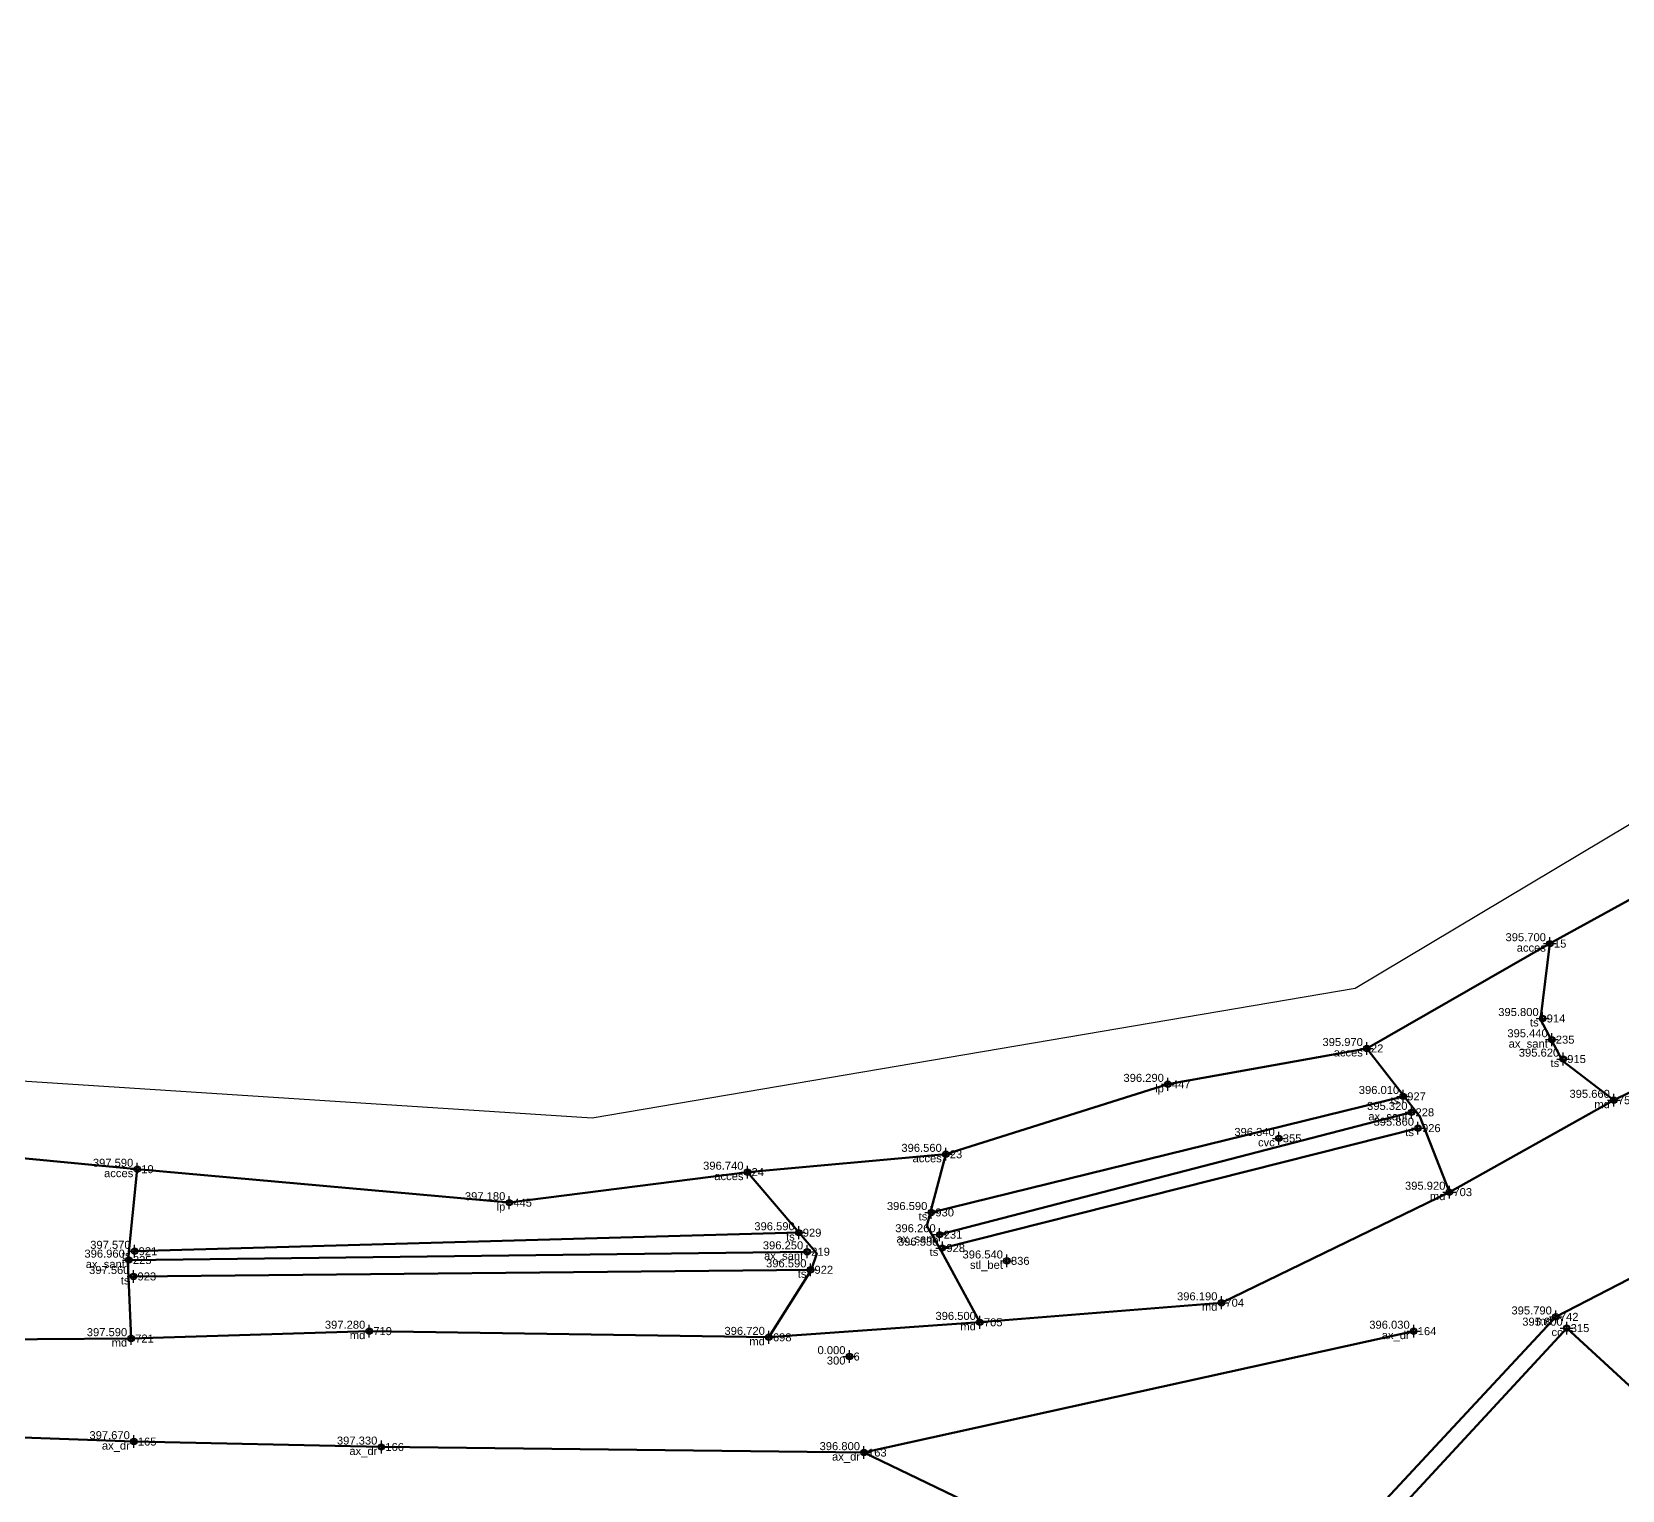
# Model space of a CAD drawing. Extents: x 396921 to 401273, y 555385 to 556691.
# Drawn here: x 397514.73 to 397564.4, y 556588.23 to 556633.78 of the extents above; entities that cross this region are included whole.
import ezdxf
from ezdxf.enums import TextEntityAlignment as Align

# ---------------------------------------------------------------- set-up
doc = ezdxf.new("R2010")
doc.units = 0
doc.header["$PDMODE"] = 34
doc.header["$PDSIZE"] = 0.2
for name, color, linetype in [('Boundary', 30, 'Continuous'), ('TOPO_CERC', 1, 'Continuous'), ('TOPO_CODE', 7, 'Continuous'), ('TOPO_ELEVATION', 7, 'Continuous'), ('TOPO_POINT_ID', 7, 'Continuous'), ('TOPO_POINTS', 7, 'Continuous'), ('TOPO_SYMBOL', 1, 'Continuous')]:
    doc.layers.add(name, color=color, linetype=linetype)
doc.layers.add('RO-LINES-LIN', color=7, linetype='Continuous', lineweight=25)
doc.styles.get("Standard").update_dxf_attribs({"font": 'arial.ttf'})

# ---------------------------------------------------------------- blocks, each defined once
blk = doc.blocks.new('PUNCTOPO')
at = {"layer": 'TOPO_CERC'}
blk.add_circle((0, 0), 0.25, dxfattribs=at)
at = {"layer": 'TOPO_SYMBOL'}
blk.add_point((0, 0), dxfattribs=at)

msp = doc.modelspace()

# ---------------------------------------------------------------- linework, layer by layer
at = {"layer": 'Boundary'}
msp.add_lwpolyline([(397504.516, 556582.723), (397524.352, 556584.443), (397543.347, 556580.386), (397571.881, 556560.421), (397591.567, 556546.352), (397599.856, 556558.522), (397576.112, 556575.872), (397590.128, 556598.614), (397612.674, 556621.602), (397606.026, 556622.465), (397593.42, 556612.625), (397577.879, 556616.941), (397556.056, 556603.905), (397532.226, 556599.849), (397494.971, 556602.262)], dxfattribs=at)
at = {"layer": 'RO-LINES-LIN', "lineweight": 50}
for points in [[(397588.846, 556557.61, 396.73), (397567.305, 556572.948, 396.41), (397562.569, 556576.204, 396.46), (397553.427, 556583.283, 396.613), (397540.719, 556589.405, 396.8), (397525.644, 556589.579, 397.33), (397517.914, 556589.748, 397.67), (397497.895, 556590.471, 399.128), (397483.621, 556593.515, 400.19), (397452.292, 556602.291, 401.68), (397422.389, 556612.098, 403.37), (397362.233, 556633.672, 407.49)], [(397370.694, 556633.784, 406.91), (397382.169, 556629.548, 406.08), (397392.709, 556625.674, 405.36), (397396.929, 556624.076, 405.09), (397406.434, 556620.904, 404.48), (397412.536, 556618.889, 404.06), (397423.568, 556614.964, 403.33), (397428.459, 556613.167, 403.06), (397453.33, 556605.449, 401.62), (397472.865, 556598.657, 400.71), (397484.788, 556595.513, 400.16), (397489.993, 556594.317, 400), (397493.021, 556593.776, 399.88), (397511.966, 556592.922, 397.84), (397517.831, 556592.966, 397.59), (397525.267, 556593.198, 397.28), (397537.748, 556593.006, 396.72), (397544.338, 556593.474, 396.5), (397551.883, 556594.085, 396.19), (397559.003, 556597.54, 395.92), (397564.14, 556600.411, 395.66), (397582.964, 556609.622, 394.86)], [(397567.468, 556608.234, 395.55), (397562.143, 556605.302, 395.7)], [(397564.14, 556600.411, 395.66), (397562.54, 556601.642, 395.674), (397561.846, 556602.929, 395.684), (397562.143, 556605.302, 395.7), (397556.426, 556602.028, 395.97), (397558.079, 556599.901, 395.944), (397559.003, 556597.54, 395.92)], [(397556.426, 556602.028, 395.97), (397550.21, 556600.909, 396.29), (397543.274, 556598.723, 396.56)], [(397542.822, 556596.906, 396.59), (397557.56, 556600.531, 396.01)], [(397557.819, 556600.033, 395.32), (397543.082, 556596.212, 396.26)], [(397543.166, 556595.793, 396.53), (397558.022, 556599.54, 395.86)], [(397573.648, 556599.487, 395.45), (397562.328, 556593.644, 395.79), (397555.502, 556586.304, 396.22), (397560.114, 556581.922, 396.27), (397561.508, 556581.139, 396.27), (397566.647, 556589.258, 395.906), (397571.523, 556596.957, 395.56), (397573.648, 556599.487, 395.45)], [(397511.966, 556592.922, 397.84), (397512.399, 556596.028, 397.835), (397512.574, 556598.78, 397.83), (397518.021, 556598.257, 397.59), (397517.729, 556595.364, 397.59), (397517.831, 556592.966, 397.59)], [(397544.338, 556593.474, 396.5), (397543.13, 556595.707, 396.526), (397542.679, 556596.482, 396.536), (397543.274, 556598.723, 396.56), (397537.081, 556598.165, 396.74), (397539.25, 556595.625, 396.73), (397539.067, 556595.102, 396.728), (397537.748, 556593.006, 396.72)], [(397537.081, 556598.165, 396.74), (397529.641, 556597.212, 397.18), (397518.021, 556598.257, 397.59)], [(397517.938, 556595.694, 397.57), (397538.681, 556596.274, 396.59)], [(397538.946, 556595.678, 396.25), (397517.758, 556595.419, 396.96)], [(397517.903, 556594.907, 397.56), (397539.047, 556595.115, 396.59)], [(397556.278, 556586.372, 396.26), (397560.028, 556582.622, 396.125), (397566.576, 556589.703, 395.88), (397562.666, 556593.293, 395.8), (397556.278, 556586.372, 396.26)], [(397557.888, 556593.198, 396.03), (397540.719, 556589.405, 396.8)]]:
    msp.add_polyline3d(points, dxfattribs=at)

# ---------------------------------------------------------------- block references
at = {"layer": 'TOPO_POINTS'}
ref = msp.add_blockref('PUNCTOPO', (397562.143, 556605.302, 395.7), dxfattribs=dict(at, xscale=0.25, yscale=0.25, zscale=0.25))
ref.add_attrib('POINT', '15', dxfattribs={"layer": 'TOPO_POINT_ID', "height": 0.25}).set_placement((397562.268, 556605.302, 395.7), align=Align.MIDDLE_LEFT)
ref.add_attrib('ELEVATION', '395.700', dxfattribs={"layer": 'TOPO_ELEVATION', "height": 0.25}).set_placement((397562.018, 556605.302, 395.7), align=Align.BOTTOM_RIGHT)
ref.add_attrib('CODE', 'acces', dxfattribs={"layer": 'TOPO_CODE', "height": 0.25}).set_placement((397562.018, 556605.302, 395.7), align=Align.TOP_RIGHT)
ref = msp.add_blockref('PUNCTOPO', (397561.916, 556602.965, 395.8), dxfattribs=dict(at, xscale=0.25, yscale=0.25, zscale=0.25))
ref.add_attrib('POINT', '914', dxfattribs={"layer": 'TOPO_POINT_ID', "height": 0.25}).set_placement((397562.041, 556602.965, 395.8), align=Align.MIDDLE_LEFT)
ref.add_attrib('ELEVATION', '395.800', dxfattribs={"layer": 'TOPO_ELEVATION', "height": 0.25}).set_placement((397561.791, 556602.965, 395.8), align=Align.BOTTOM_RIGHT)
ref.add_attrib('CODE', 'ts', dxfattribs={"layer": 'TOPO_CODE', "height": 0.25}).set_placement((397561.791, 556602.965, 395.8), align=Align.TOP_RIGHT)
ref = msp.add_blockref('PUNCTOPO', (397556.426, 556602.028, 395.97), dxfattribs=dict(at, xscale=0.25, yscale=0.25, zscale=0.25))
ref.add_attrib('POINT', '22', dxfattribs={"layer": 'TOPO_POINT_ID', "height": 0.25}).set_placement((397556.551, 556602.028, 395.97), align=Align.MIDDLE_LEFT)
ref.add_attrib('ELEVATION', '395.970', dxfattribs={"layer": 'TOPO_ELEVATION', "height": 0.25}).set_placement((397556.301, 556602.028, 395.97), align=Align.BOTTOM_RIGHT)
ref.add_attrib('CODE', 'acces', dxfattribs={"layer": 'TOPO_CODE', "height": 0.25}).set_placement((397556.301, 556602.028, 395.97), align=Align.TOP_RIGHT)
ref = msp.add_blockref('PUNCTOPO', (397562.201, 556602.303, 395.44), dxfattribs=dict(at, xscale=0.25, yscale=0.25, zscale=0.25))
ref.add_attrib('POINT', '235', dxfattribs={"layer": 'TOPO_POINT_ID', "height": 0.25}).set_placement((397562.326, 556602.303, 395.44), align=Align.MIDDLE_LEFT)
ref.add_attrib('ELEVATION', '395.440', dxfattribs={"layer": 'TOPO_ELEVATION', "height": 0.25}).set_placement((397562.076, 556602.303, 395.44), align=Align.BOTTOM_RIGHT)
ref.add_attrib('CODE', 'ax_sant', dxfattribs={"layer": 'TOPO_CODE', "height": 0.25}).set_placement((397562.076, 556602.303, 395.44), align=Align.TOP_RIGHT)
ref = msp.add_blockref('PUNCTOPO', (397562.558, 556601.697, 395.62), dxfattribs=dict(at, xscale=0.25, yscale=0.25, zscale=0.25))
ref.add_attrib('POINT', '915', dxfattribs={"layer": 'TOPO_POINT_ID', "height": 0.25}).set_placement((397562.683, 556601.697, 395.62), align=Align.MIDDLE_LEFT)
ref.add_attrib('ELEVATION', '395.620', dxfattribs={"layer": 'TOPO_ELEVATION', "height": 0.25}).set_placement((397562.433, 556601.697, 395.62), align=Align.BOTTOM_RIGHT)
ref.add_attrib('CODE', 'ts', dxfattribs={"layer": 'TOPO_CODE', "height": 0.25}).set_placement((397562.433, 556601.697, 395.62), align=Align.TOP_RIGHT)
ref = msp.add_blockref('PUNCTOPO', (397550.21, 556600.909, 396.29), dxfattribs=dict(at, xscale=0.25, yscale=0.25, zscale=0.25))
ref.add_attrib('POINT', '447', dxfattribs={"layer": 'TOPO_POINT_ID', "height": 0.25}).set_placement((397550.335, 556600.909, 396.29), align=Align.MIDDLE_LEFT)
ref.add_attrib('ELEVATION', '396.290', dxfattribs={"layer": 'TOPO_ELEVATION', "height": 0.25}).set_placement((397550.085, 556600.909, 396.29), align=Align.BOTTOM_RIGHT)
ref.add_attrib('CODE', 'lp', dxfattribs={"layer": 'TOPO_CODE', "height": 0.25}).set_placement((397550.085, 556600.909, 396.29), align=Align.TOP_RIGHT)
ref = msp.add_blockref('PUNCTOPO', (397557.56, 556600.531, 396.01), dxfattribs=dict(at, xscale=0.25, yscale=0.25, zscale=0.25))
ref.add_attrib('POINT', '927', dxfattribs={"layer": 'TOPO_POINT_ID', "height": 0.25}).set_placement((397557.685, 556600.531, 396.01), align=Align.MIDDLE_LEFT)
ref.add_attrib('ELEVATION', '396.010', dxfattribs={"layer": 'TOPO_ELEVATION', "height": 0.25}).set_placement((397557.435, 556600.531, 396.01), align=Align.BOTTOM_RIGHT)
ref.add_attrib('CODE', 'ts', dxfattribs={"layer": 'TOPO_CODE', "height": 0.25}).set_placement((397557.435, 556600.531, 396.01), align=Align.TOP_RIGHT)
ref = msp.add_blockref('PUNCTOPO', (397564.14, 556600.411, 395.66), dxfattribs=dict(at, xscale=0.25, yscale=0.25, zscale=0.25))
ref.add_attrib('POINT', '750', dxfattribs={"layer": 'TOPO_POINT_ID', "height": 0.25}).set_placement((397564.265, 556600.411, 395.66), align=Align.MIDDLE_LEFT)
ref.add_attrib('ELEVATION', '395.660', dxfattribs={"layer": 'TOPO_ELEVATION', "height": 0.25}).set_placement((397564.015, 556600.411, 395.66), align=Align.BOTTOM_RIGHT)
ref.add_attrib('CODE', 'md', dxfattribs={"layer": 'TOPO_CODE', "height": 0.25}).set_placement((397564.015, 556600.411, 395.66), align=Align.TOP_RIGHT)
ref = msp.add_blockref('PUNCTOPO', (397557.819, 556600.033, 395.32), dxfattribs=dict(at, xscale=0.25, yscale=0.25, zscale=0.25))
ref.add_attrib('POINT', '228', dxfattribs={"layer": 'TOPO_POINT_ID', "height": 0.25}).set_placement((397557.944, 556600.033, 395.32), align=Align.MIDDLE_LEFT)
ref.add_attrib('ELEVATION', '395.320', dxfattribs={"layer": 'TOPO_ELEVATION', "height": 0.25}).set_placement((397557.694, 556600.033, 395.32), align=Align.BOTTOM_RIGHT)
ref.add_attrib('CODE', 'ax_sant', dxfattribs={"layer": 'TOPO_CODE', "height": 0.25}).set_placement((397557.694, 556600.033, 395.32), align=Align.TOP_RIGHT)
ref = msp.add_blockref('PUNCTOPO', (397558.022, 556599.54, 395.86), dxfattribs=dict(at, xscale=0.25, yscale=0.25, zscale=0.25))
ref.add_attrib('POINT', '926', dxfattribs={"layer": 'TOPO_POINT_ID', "height": 0.25}).set_placement((397558.147, 556599.54, 395.86), align=Align.MIDDLE_LEFT)
ref.add_attrib('ELEVATION', '395.860', dxfattribs={"layer": 'TOPO_ELEVATION', "height": 0.25}).set_placement((397557.897, 556599.54, 395.86), align=Align.BOTTOM_RIGHT)
ref.add_attrib('CODE', 'ts', dxfattribs={"layer": 'TOPO_CODE', "height": 0.25}).set_placement((397557.897, 556599.54, 395.86), align=Align.TOP_RIGHT)
ref = msp.add_blockref('PUNCTOPO', (397553.674, 556599.22, 396.34), dxfattribs=dict(at, xscale=0.25, yscale=0.25, zscale=0.25))
ref.add_attrib('POINT', '355', dxfattribs={"layer": 'TOPO_POINT_ID', "height": 0.25}).set_placement((397553.799, 556599.22, 396.34), align=Align.MIDDLE_LEFT)
ref.add_attrib('ELEVATION', '396.340', dxfattribs={"layer": 'TOPO_ELEVATION', "height": 0.25}).set_placement((397553.549, 556599.22, 396.34), align=Align.BOTTOM_RIGHT)
ref.add_attrib('CODE', 'cvc', dxfattribs={"layer": 'TOPO_CODE', "height": 0.25}).set_placement((397553.549, 556599.22, 396.34), align=Align.TOP_RIGHT)
ref = msp.add_blockref('PUNCTOPO', (397543.274, 556598.723, 396.56), dxfattribs=dict(at, xscale=0.25, yscale=0.25, zscale=0.25))
ref.add_attrib('POINT', '23', dxfattribs={"layer": 'TOPO_POINT_ID', "height": 0.25}).set_placement((397543.399, 556598.723, 396.56), align=Align.MIDDLE_LEFT)
ref.add_attrib('ELEVATION', '396.560', dxfattribs={"layer": 'TOPO_ELEVATION', "height": 0.25}).set_placement((397543.149, 556598.723, 396.56), align=Align.BOTTOM_RIGHT)
ref.add_attrib('CODE', 'acces', dxfattribs={"layer": 'TOPO_CODE', "height": 0.25}).set_placement((397543.149, 556598.723, 396.56), align=Align.TOP_RIGHT)
ref = msp.add_blockref('PUNCTOPO', (397518.021, 556598.257, 397.59), dxfattribs=dict(at, xscale=0.25, yscale=0.25, zscale=0.25))
ref.add_attrib('POINT', '19', dxfattribs={"layer": 'TOPO_POINT_ID', "height": 0.25}).set_placement((397518.146, 556598.257, 397.59), align=Align.MIDDLE_LEFT)
ref.add_attrib('ELEVATION', '397.590', dxfattribs={"layer": 'TOPO_ELEVATION', "height": 0.25}).set_placement((397517.896, 556598.257, 397.59), align=Align.BOTTOM_RIGHT)
ref.add_attrib('CODE', 'acces', dxfattribs={"layer": 'TOPO_CODE', "height": 0.25}).set_placement((397517.896, 556598.257, 397.59), align=Align.TOP_RIGHT)
ref = msp.add_blockref('PUNCTOPO', (397537.081, 556598.165, 396.74), dxfattribs=dict(at, xscale=0.25, yscale=0.25, zscale=0.25))
ref.add_attrib('POINT', '24', dxfattribs={"layer": 'TOPO_POINT_ID', "height": 0.25}).set_placement((397537.206, 556598.165, 396.74), align=Align.MIDDLE_LEFT)
ref.add_attrib('ELEVATION', '396.740', dxfattribs={"layer": 'TOPO_ELEVATION', "height": 0.25}).set_placement((397536.956, 556598.165, 396.74), align=Align.BOTTOM_RIGHT)
ref.add_attrib('CODE', 'acces', dxfattribs={"layer": 'TOPO_CODE', "height": 0.25}).set_placement((397536.956, 556598.165, 396.74), align=Align.TOP_RIGHT)
ref = msp.add_blockref('PUNCTOPO', (397559.003, 556597.54, 395.92), dxfattribs=dict(at, xscale=0.25, yscale=0.25, zscale=0.25))
ref.add_attrib('POINT', '703', dxfattribs={"layer": 'TOPO_POINT_ID', "height": 0.25}).set_placement((397559.128, 556597.54, 395.92), align=Align.MIDDLE_LEFT)
ref.add_attrib('ELEVATION', '395.920', dxfattribs={"layer": 'TOPO_ELEVATION', "height": 0.25}).set_placement((397558.878, 556597.54, 395.92), align=Align.BOTTOM_RIGHT)
ref.add_attrib('CODE', 'md', dxfattribs={"layer": 'TOPO_CODE', "height": 0.25}).set_placement((397558.878, 556597.54, 395.92), align=Align.TOP_RIGHT)
ref = msp.add_blockref('PUNCTOPO', (397529.641, 556597.212, 397.18), dxfattribs=dict(at, xscale=0.25, yscale=0.25, zscale=0.25))
ref.add_attrib('POINT', '445', dxfattribs={"layer": 'TOPO_POINT_ID', "height": 0.25}).set_placement((397529.766, 556597.212, 397.18), align=Align.MIDDLE_LEFT)
ref.add_attrib('ELEVATION', '397.180', dxfattribs={"layer": 'TOPO_ELEVATION', "height": 0.25}).set_placement((397529.516, 556597.212, 397.18), align=Align.BOTTOM_RIGHT)
ref.add_attrib('CODE', 'lp', dxfattribs={"layer": 'TOPO_CODE', "height": 0.25}).set_placement((397529.516, 556597.212, 397.18), align=Align.TOP_RIGHT)
ref = msp.add_blockref('PUNCTOPO', (397542.822, 556596.906, 396.59), dxfattribs=dict(at, xscale=0.25, yscale=0.25, zscale=0.25))
ref.add_attrib('POINT', '930', dxfattribs={"layer": 'TOPO_POINT_ID', "height": 0.25}).set_placement((397542.947, 556596.906, 396.59), align=Align.MIDDLE_LEFT)
ref.add_attrib('ELEVATION', '396.590', dxfattribs={"layer": 'TOPO_ELEVATION', "height": 0.25}).set_placement((397542.697, 556596.906, 396.59), align=Align.BOTTOM_RIGHT)
ref.add_attrib('CODE', 'ts', dxfattribs={"layer": 'TOPO_CODE', "height": 0.25}).set_placement((397542.697, 556596.906, 396.59), align=Align.TOP_RIGHT)
ref = msp.add_blockref('PUNCTOPO', (397538.681, 556596.274, 396.59), dxfattribs=dict(at, xscale=0.25, yscale=0.25, zscale=0.25))
ref.add_attrib('POINT', '929', dxfattribs={"layer": 'TOPO_POINT_ID', "height": 0.25}).set_placement((397538.806, 556596.274, 396.59), align=Align.MIDDLE_LEFT)
ref.add_attrib('ELEVATION', '396.590', dxfattribs={"layer": 'TOPO_ELEVATION', "height": 0.25}).set_placement((397538.556, 556596.274, 396.59), align=Align.BOTTOM_RIGHT)
ref.add_attrib('CODE', 'ts', dxfattribs={"layer": 'TOPO_CODE', "height": 0.25}).set_placement((397538.556, 556596.274, 396.59), align=Align.TOP_RIGHT)
ref = msp.add_blockref('PUNCTOPO', (397543.082, 556596.212, 396.26), dxfattribs=dict(at, xscale=0.25, yscale=0.25, zscale=0.25))
ref.add_attrib('POINT', '231', dxfattribs={"layer": 'TOPO_POINT_ID', "height": 0.25}).set_placement((397543.207, 556596.212, 396.26), align=Align.MIDDLE_LEFT)
ref.add_attrib('ELEVATION', '396.260', dxfattribs={"layer": 'TOPO_ELEVATION', "height": 0.25}).set_placement((397542.957, 556596.212, 396.26), align=Align.BOTTOM_RIGHT)
ref.add_attrib('CODE', 'ax_sant', dxfattribs={"layer": 'TOPO_CODE', "height": 0.25}).set_placement((397542.957, 556596.212, 396.26), align=Align.TOP_RIGHT)
ref = msp.add_blockref('PUNCTOPO', (397517.758, 556595.419, 396.96), dxfattribs=dict(at, xscale=0.25, yscale=0.25, zscale=0.25))
ref.add_attrib('POINT', '225', dxfattribs={"layer": 'TOPO_POINT_ID', "height": 0.25}).set_placement((397517.883, 556595.419, 396.96), align=Align.MIDDLE_LEFT)
ref.add_attrib('ELEVATION', '396.960', dxfattribs={"layer": 'TOPO_ELEVATION', "height": 0.25}).set_placement((397517.633, 556595.419, 396.96), align=Align.BOTTOM_RIGHT)
ref.add_attrib('CODE', 'ax_sant', dxfattribs={"layer": 'TOPO_CODE', "height": 0.25}).set_placement((397517.633, 556595.419, 396.96), align=Align.TOP_RIGHT)
ref = msp.add_blockref('PUNCTOPO', (397517.938, 556595.694, 397.57), dxfattribs=dict(at, xscale=0.25, yscale=0.25, zscale=0.25))
ref.add_attrib('POINT', '921', dxfattribs={"layer": 'TOPO_POINT_ID', "height": 0.25}).set_placement((397518.063, 556595.694, 397.57), align=Align.MIDDLE_LEFT)
ref.add_attrib('ELEVATION', '397.570', dxfattribs={"layer": 'TOPO_ELEVATION', "height": 0.25}).set_placement((397517.813, 556595.694, 397.57), align=Align.BOTTOM_RIGHT)
ref.add_attrib('CODE', 'ts', dxfattribs={"layer": 'TOPO_CODE', "height": 0.25}).set_placement((397517.813, 556595.694, 397.57), align=Align.TOP_RIGHT)
ref = msp.add_blockref('PUNCTOPO', (397538.946, 556595.678, 396.25), dxfattribs=dict(at, xscale=0.25, yscale=0.25, zscale=0.25))
ref.add_attrib('POINT', '219', dxfattribs={"layer": 'TOPO_POINT_ID', "height": 0.25}).set_placement((397539.071, 556595.678, 396.25), align=Align.MIDDLE_LEFT)
ref.add_attrib('ELEVATION', '396.250', dxfattribs={"layer": 'TOPO_ELEVATION', "height": 0.25}).set_placement((397538.821, 556595.678, 396.25), align=Align.BOTTOM_RIGHT)
ref.add_attrib('CODE', 'ax_sant', dxfattribs={"layer": 'TOPO_CODE', "height": 0.25}).set_placement((397538.821, 556595.678, 396.25), align=Align.TOP_RIGHT)
ref = msp.add_blockref('PUNCTOPO', (397543.166, 556595.793, 396.53), dxfattribs=dict(at, xscale=0.25, yscale=0.25, zscale=0.25))
ref.add_attrib('POINT', '928', dxfattribs={"layer": 'TOPO_POINT_ID', "height": 0.25}).set_placement((397543.291, 556595.793, 396.53), align=Align.MIDDLE_LEFT)
ref.add_attrib('ELEVATION', '396.530', dxfattribs={"layer": 'TOPO_ELEVATION', "height": 0.25}).set_placement((397543.041, 556595.793, 396.53), align=Align.BOTTOM_RIGHT)
ref.add_attrib('CODE', 'ts', dxfattribs={"layer": 'TOPO_CODE', "height": 0.25}).set_placement((397543.041, 556595.793, 396.53), align=Align.TOP_RIGHT)
ref = msp.add_blockref('PUNCTOPO', (397545.183, 556595.393, 396.54), dxfattribs=dict(at, xscale=0.25, yscale=0.25, zscale=0.25))
ref.add_attrib('POINT', '836', dxfattribs={"layer": 'TOPO_POINT_ID', "height": 0.25}).set_placement((397545.308, 556595.393, 396.54), align=Align.MIDDLE_LEFT)
ref.add_attrib('ELEVATION', '396.540', dxfattribs={"layer": 'TOPO_ELEVATION', "height": 0.25}).set_placement((397545.058, 556595.393, 396.54), align=Align.BOTTOM_RIGHT)
ref.add_attrib('CODE', 'stl_bet', dxfattribs={"layer": 'TOPO_CODE', "height": 0.25}).set_placement((397545.058, 556595.393, 396.54), align=Align.TOP_RIGHT)
ref = msp.add_blockref('PUNCTOPO', (397517.903, 556594.907, 397.56), dxfattribs=dict(at, xscale=0.25, yscale=0.25, zscale=0.25))
ref.add_attrib('POINT', '923', dxfattribs={"layer": 'TOPO_POINT_ID', "height": 0.25}).set_placement((397518.028, 556594.907, 397.56), align=Align.MIDDLE_LEFT)
ref.add_attrib('ELEVATION', '397.560', dxfattribs={"layer": 'TOPO_ELEVATION', "height": 0.25}).set_placement((397517.778, 556594.907, 397.56), align=Align.BOTTOM_RIGHT)
ref.add_attrib('CODE', 'ts', dxfattribs={"layer": 'TOPO_CODE', "height": 0.25}).set_placement((397517.778, 556594.907, 397.56), align=Align.TOP_RIGHT)
ref = msp.add_blockref('PUNCTOPO', (397539.047, 556595.115, 396.59), dxfattribs=dict(at, xscale=0.25, yscale=0.25, zscale=0.25))
ref.add_attrib('POINT', '922', dxfattribs={"layer": 'TOPO_POINT_ID', "height": 0.25}).set_placement((397539.172, 556595.115, 396.59), align=Align.MIDDLE_LEFT)
ref.add_attrib('ELEVATION', '396.590', dxfattribs={"layer": 'TOPO_ELEVATION', "height": 0.25}).set_placement((397538.922, 556595.115, 396.59), align=Align.BOTTOM_RIGHT)
ref.add_attrib('CODE', 'ts', dxfattribs={"layer": 'TOPO_CODE', "height": 0.25}).set_placement((397538.922, 556595.115, 396.59), align=Align.TOP_RIGHT)
ref = msp.add_blockref('PUNCTOPO', (397551.883, 556594.085, 396.19), dxfattribs=dict(at, xscale=0.25, yscale=0.25, zscale=0.25))
ref.add_attrib('POINT', '704', dxfattribs={"layer": 'TOPO_POINT_ID', "height": 0.25}).set_placement((397552.008, 556594.085, 396.19), align=Align.MIDDLE_LEFT)
ref.add_attrib('ELEVATION', '396.190', dxfattribs={"layer": 'TOPO_ELEVATION', "height": 0.25}).set_placement((397551.758, 556594.085, 396.19), align=Align.BOTTOM_RIGHT)
ref.add_attrib('CODE', 'md', dxfattribs={"layer": 'TOPO_CODE', "height": 0.25}).set_placement((397551.758, 556594.085, 396.19), align=Align.TOP_RIGHT)
ref = msp.add_blockref('PUNCTOPO', (397544.338, 556593.474, 396.5), dxfattribs=dict(at, xscale=0.25, yscale=0.25, zscale=0.25))
ref.add_attrib('POINT', '705', dxfattribs={"layer": 'TOPO_POINT_ID', "height": 0.25}).set_placement((397544.463, 556593.474, 396.5), align=Align.MIDDLE_LEFT)
ref.add_attrib('ELEVATION', '396.500', dxfattribs={"layer": 'TOPO_ELEVATION', "height": 0.25}).set_placement((397544.213, 556593.474, 396.5), align=Align.BOTTOM_RIGHT)
ref.add_attrib('CODE', 'md', dxfattribs={"layer": 'TOPO_CODE', "height": 0.25}).set_placement((397544.213, 556593.474, 396.5), align=Align.TOP_RIGHT)
ref = msp.add_blockref('PUNCTOPO', (397562.328, 556593.644, 395.79), dxfattribs=dict(at, xscale=0.25, yscale=0.25, zscale=0.25))
ref.add_attrib('POINT', '742', dxfattribs={"layer": 'TOPO_POINT_ID', "height": 0.25}).set_placement((397562.453, 556593.644, 395.79), align=Align.MIDDLE_LEFT)
ref.add_attrib('ELEVATION', '395.790', dxfattribs={"layer": 'TOPO_ELEVATION', "height": 0.25}).set_placement((397562.203, 556593.644, 395.79), align=Align.BOTTOM_RIGHT)
ref.add_attrib('CODE', 'md', dxfattribs={"layer": 'TOPO_CODE', "height": 0.25}).set_placement((397562.203, 556593.644, 395.79), align=Align.TOP_RIGHT)
ref = msp.add_blockref('PUNCTOPO', (397517.831, 556592.966, 397.59), dxfattribs=dict(at, xscale=0.25, yscale=0.25, zscale=0.25))
ref.add_attrib('POINT', '721', dxfattribs={"layer": 'TOPO_POINT_ID', "height": 0.25}).set_placement((397517.956, 556592.966, 397.59), align=Align.MIDDLE_LEFT)
ref.add_attrib('ELEVATION', '397.590', dxfattribs={"layer": 'TOPO_ELEVATION', "height": 0.25}).set_placement((397517.706, 556592.966, 397.59), align=Align.BOTTOM_RIGHT)
ref.add_attrib('CODE', 'md', dxfattribs={"layer": 'TOPO_CODE', "height": 0.25}).set_placement((397517.706, 556592.966, 397.59), align=Align.TOP_RIGHT)
ref = msp.add_blockref('PUNCTOPO', (397525.267, 556593.198, 397.28), dxfattribs=dict(at, xscale=0.25, yscale=0.25, zscale=0.25))
ref.add_attrib('POINT', '719', dxfattribs={"layer": 'TOPO_POINT_ID', "height": 0.25}).set_placement((397525.392, 556593.198, 397.28), align=Align.MIDDLE_LEFT)
ref.add_attrib('ELEVATION', '397.280', dxfattribs={"layer": 'TOPO_ELEVATION', "height": 0.25}).set_placement((397525.142, 556593.198, 397.28), align=Align.BOTTOM_RIGHT)
ref.add_attrib('CODE', 'md', dxfattribs={"layer": 'TOPO_CODE', "height": 0.25}).set_placement((397525.142, 556593.198, 397.28), align=Align.TOP_RIGHT)
ref = msp.add_blockref('PUNCTOPO', (397537.748, 556593.006, 396.72), dxfattribs=dict(at, xscale=0.25, yscale=0.25, zscale=0.25))
ref.add_attrib('POINT', '698', dxfattribs={"layer": 'TOPO_POINT_ID', "height": 0.25}).set_placement((397537.873, 556593.006, 396.72), align=Align.MIDDLE_LEFT)
ref.add_attrib('ELEVATION', '396.720', dxfattribs={"layer": 'TOPO_ELEVATION', "height": 0.25}).set_placement((397537.623, 556593.006, 396.72), align=Align.BOTTOM_RIGHT)
ref.add_attrib('CODE', 'md', dxfattribs={"layer": 'TOPO_CODE', "height": 0.25}).set_placement((397537.623, 556593.006, 396.72), align=Align.TOP_RIGHT)
ref = msp.add_blockref('PUNCTOPO', (397557.888, 556593.198, 396.03), dxfattribs=dict(at, xscale=0.25, yscale=0.25, zscale=0.25))
ref.add_attrib('POINT', '164', dxfattribs={"layer": 'TOPO_POINT_ID', "height": 0.25}).set_placement((397558.013, 556593.198, 396.03), align=Align.MIDDLE_LEFT)
ref.add_attrib('ELEVATION', '396.030', dxfattribs={"layer": 'TOPO_ELEVATION', "height": 0.25}).set_placement((397557.763, 556593.198, 396.03), align=Align.BOTTOM_RIGHT)
ref.add_attrib('CODE', 'ax_dr', dxfattribs={"layer": 'TOPO_CODE', "height": 0.25}).set_placement((397557.763, 556593.198, 396.03), align=Align.TOP_RIGHT)
ref = msp.add_blockref('PUNCTOPO', (397562.666, 556593.293, 395.8), dxfattribs=dict(at, xscale=0.25, yscale=0.25, zscale=0.25))
ref.add_attrib('POINT', '315', dxfattribs={"layer": 'TOPO_POINT_ID', "height": 0.25}).set_placement((397562.791, 556593.293, 395.8), align=Align.MIDDLE_LEFT)
ref.add_attrib('ELEVATION', '395.800', dxfattribs={"layer": 'TOPO_ELEVATION', "height": 0.25}).set_placement((397562.541, 556593.293, 395.8), align=Align.BOTTOM_RIGHT)
ref.add_attrib('CODE', 'cc', dxfattribs={"layer": 'TOPO_CODE', "height": 0.25}).set_placement((397562.541, 556593.293, 395.8), align=Align.TOP_RIGHT)
ref = msp.add_blockref('PUNCTOPO', (397540.266, 556592.404), dxfattribs=dict(at, xscale=0.25, yscale=0.25, zscale=0.25))
ref.add_attrib('POINT', '6', dxfattribs={"layer": 'TOPO_POINT_ID', "height": 0.25}).set_placement((397540.391, 556592.404), align=Align.MIDDLE_LEFT)
ref.add_attrib('ELEVATION', '0.000', dxfattribs={"layer": 'TOPO_ELEVATION', "height": 0.25}).set_placement((397540.141, 556592.404), align=Align.BOTTOM_RIGHT)
ref.add_attrib('CODE', '300', dxfattribs={"layer": 'TOPO_CODE', "height": 0.25}).set_placement((397540.141, 556592.404), align=Align.TOP_RIGHT)
ref = msp.add_blockref('PUNCTOPO', (397517.914, 556589.748, 397.67), dxfattribs=dict(at, xscale=0.25, yscale=0.25, zscale=0.25))
ref.add_attrib('POINT', '165', dxfattribs={"layer": 'TOPO_POINT_ID', "height": 0.25}).set_placement((397518.039, 556589.748, 397.67), align=Align.MIDDLE_LEFT)
ref.add_attrib('ELEVATION', '397.670', dxfattribs={"layer": 'TOPO_ELEVATION', "height": 0.25}).set_placement((397517.789, 556589.748, 397.67), align=Align.BOTTOM_RIGHT)
ref.add_attrib('CODE', 'ax_dr', dxfattribs={"layer": 'TOPO_CODE', "height": 0.25}).set_placement((397517.789, 556589.748, 397.67), align=Align.TOP_RIGHT)
ref = msp.add_blockref('PUNCTOPO', (397525.644, 556589.579, 397.33), dxfattribs=dict(at, xscale=0.25, yscale=0.25, zscale=0.25))
ref.add_attrib('POINT', '166', dxfattribs={"layer": 'TOPO_POINT_ID', "height": 0.25}).set_placement((397525.769, 556589.579, 397.33), align=Align.MIDDLE_LEFT)
ref.add_attrib('ELEVATION', '397.330', dxfattribs={"layer": 'TOPO_ELEVATION', "height": 0.25}).set_placement((397525.519, 556589.579, 397.33), align=Align.BOTTOM_RIGHT)
ref.add_attrib('CODE', 'ax_dr', dxfattribs={"layer": 'TOPO_CODE', "height": 0.25}).set_placement((397525.519, 556589.579, 397.33), align=Align.TOP_RIGHT)
ref = msp.add_blockref('PUNCTOPO', (397540.719, 556589.405, 396.8), dxfattribs=dict(at, xscale=0.25, yscale=0.25, zscale=0.25))
ref.add_attrib('POINT', '163', dxfattribs={"layer": 'TOPO_POINT_ID', "height": 0.25}).set_placement((397540.844, 556589.405, 396.8), align=Align.MIDDLE_LEFT)
ref.add_attrib('ELEVATION', '396.800', dxfattribs={"layer": 'TOPO_ELEVATION', "height": 0.25}).set_placement((397540.594, 556589.405, 396.8), align=Align.BOTTOM_RIGHT)
ref.add_attrib('CODE', 'ax_dr', dxfattribs={"layer": 'TOPO_CODE', "height": 0.25}).set_placement((397540.594, 556589.405, 396.8), align=Align.TOP_RIGHT)

doc.saveas('drawing.dxf')
